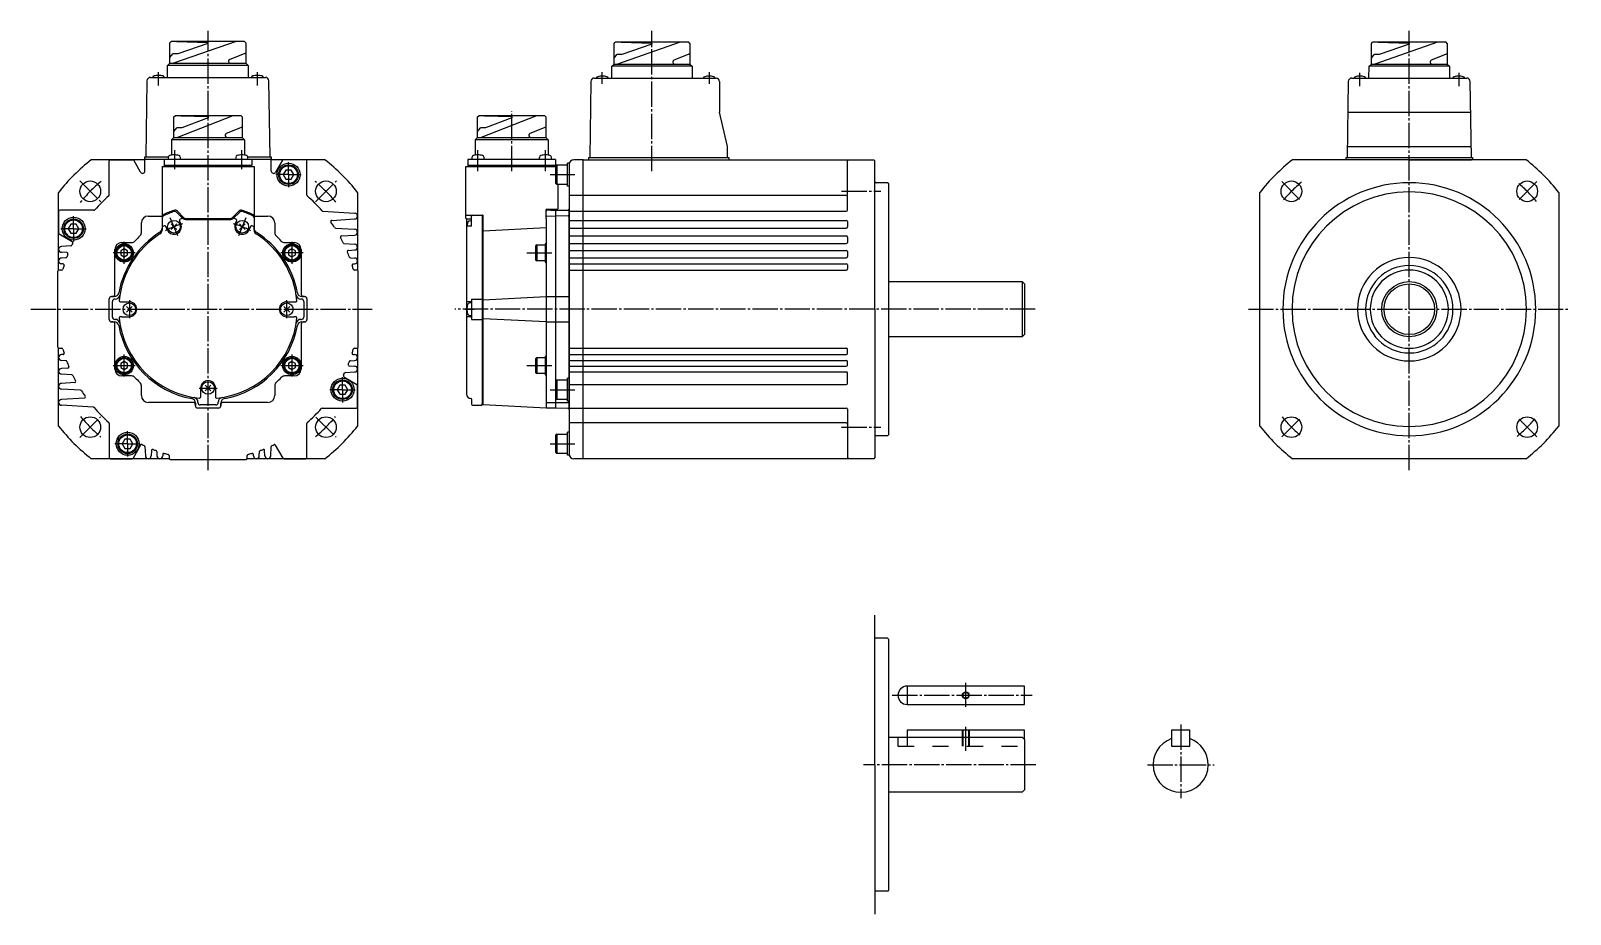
# Model space of a CAD drawing. Extents: x -335 to 335, y -171 to 213.
import ezdxf

# ---------------------------------------------------------------- set-up
doc = ezdxf.new("R2010")
doc.units = 0
doc.linetypes.add('DASH_CENTER', pattern=[14, 11, -1, 1, -1])
doc.linetypes.add('DASHED', pattern=[15, 7, -8])
doc.layers.get('0').update_dxf_attribs({"linetype": 'CONTINUOUS'})

msp = doc.modelspace()

# ---------------------------------------------------------------- linework, layer by layer
at = {"color": 7, "linetype": 'CONTINUOUS'}
for p, q in [((-274.05, 208.25), (-273.55, 208.75)), ((-274.05, 199.31), (-274.05, 208.25)), ((-241.56, 208.75), (-273.55, 208.75)), ((-241.56, 208.75), (-273.54, 208.75)), ((-245.23, 208.75), (-272.53, 199.31)), ((-271.03, 208.75), (-257.61, 208.36)), ((-257.61, 207.89), (-270.62, 203.4)), ((-257.61, 208.36), (-257.61, 207.89)), ((-241.06, 208.25), (-241.56, 208.75)), ((-241.06, 208.25), (-241.06, 199.31)), ((-80.85, 207.95), (-80.35, 208.45)), ((-80.85, 199.01), (-80.85, 207.95)), ((-48.35, 208.45), (-80.35, 208.45)), ((-48.35, 208.45), (-80.34, 208.45)), ((-52.02, 208.45), (-79.33, 199.01)), ((-49.48, 208.45), (-79.23, 208.45)), ((-77.82, 208.45), (-64.41, 208.06)), ((-64.41, 208.06), (-64.41, 207.59)), ((-47.85, 207.95), (-48.35, 208.45)), ((-47.85, 207.95), (-47.85, 199.01)), ((248.58, 207.95), (249.08, 208.45)), ((248.58, 199.01), (248.58, 207.95)), ((281.07, 208.45), (249.08, 208.45)), ((281.07, 208.45), (249.09, 208.45)), ((277.41, 208.45), (250.1, 199.01)), ((251.61, 208.45), (265.02, 208.06)), ((265.02, 208.06), (265.02, 207.59)), ((281.57, 207.95), (281.07, 208.45)), ((281.57, 207.95), (281.57, 199.01)), ((-274.05, 201.9), (-272.8, 203.4)), ((-270.62, 203.4), (-272.8, 203.4)), ((-241.06, 203.72), (-248.02, 200.99)), ((-80.85, 201.6), (-79.59, 203.1)), ((-77.41, 203.1), (-79.59, 203.1)), ((-64.41, 207.59), (-77.41, 203.1)), ((-47.85, 203.42), (-54.81, 200.69)), ((248.58, 201.6), (249.83, 203.1)), ((252.02, 203.1), (249.83, 203.1)), ((265.02, 207.59), (252.02, 203.1)), ((281.57, 203.42), (274.61, 200.69)), ((-275.08, 193.2), (-275.05, 198.31)), ((-275.05, 198.31), (-274.05, 199.31)), ((-240.06, 198.31), (-275.05, 198.31)), ((-274.05, 199.31), (-247.74, 199.31)), ((-248.49, 200.29), (-248.49, 200.06)), ((-247.74, 199.31), (-241.06, 199.31)), ((-241.06, 199.31), (-240.06, 198.31)), ((-241.06, 199.31), (-240.06, 198.31)), ((-240.06, 198.31), (-240.03, 193.2)), ((-81.88, 192.9), (-81.85, 198.01)), ((-81.85, 198.01), (-80.85, 199.01)), ((-46.85, 198.01), (-81.85, 198.01)), ((-80.85, 199.01), (-54.54, 199.01)), ((-55.29, 199.99), (-55.29, 199.76)), ((-54.54, 199.01), (-47.85, 199.01)), ((-47.85, 199.01), (-46.85, 198.01)), ((-47.85, 199.01), (-46.85, 198.01)), ((-46.85, 198.01), (-46.82, 192.9)), ((247.55, 192.9), (247.58, 198.01)), ((247.58, 198.01), (248.58, 199.01)), ((282.57, 198.01), (247.58, 198.01)), ((248.58, 199.01), (274.89, 199.01)), ((274.14, 199.99), (274.14, 199.76)), ((274.89, 199.01), (281.57, 199.01)), ((281.57, 199.01), (282.57, 198.01)), ((281.57, 199.01), (282.57, 198.01)), ((282.57, 198.01), (282.61, 192.9)), ((-284.02, 191.72), (-284.49, 158.7)), ((-282.52, 193.2), (-257.5, 193.2)), ((-257.5, 193.2), (-232.48, 193.2)), ((-230.5, 158.7), (-230.98, 191.72)), ((-90.97, 191.42), (-91.45, 158.4)), ((-89.47, 192.9), (-62.95, 192.9)), ((-62.95, 192.9), (-36.45, 192.9)), ((-34.95, 191.4), (-34.95, 178.1)), ((238.56, 191.42), (238.08, 158.4)), ((240.05, 192.9), (265.08, 192.9)), ((265.08, 192.9), (290.1, 192.9)), ((292.07, 158.4), (291.6, 191.42)), ((-272.31, 176.04), (-271.81, 176.54)), ((-272.31, 167.1), (-272.31, 176.04)), ((-243.06, 176.54), (-271.81, 176.54)), ((-257.44, 176.54), (-271.81, 176.54)), ((-246.73, 176.54), (-270.79, 167.1)), ((-269.29, 176.54), (-257.44, 176.15)), ((-257.44, 175.68), (-268.88, 171.19)), ((-243.06, 176.54), (-257.44, 176.54)), ((-257.44, 175.68), (-257.44, 176.15)), ((-257.44, 176.15), (-257.44, 175.68)), ((-243.06, 176.54), (-242.56, 176.04)), ((-242.56, 176.04), (-242.56, 167.1)), ((-140.23, 176.04), (-139.73, 176.54)), ((-140.23, 167.1), (-140.23, 176.04)), ((-125.35, 176.54), (-139.73, 176.54)), ((-114.64, 176.54), (-138.7, 167.1)), ((-137.2, 176.54), (-125.35, 176.15)), ((-125.35, 175.68), (-136.79, 171.19)), ((-110.98, 176.54), (-125.35, 176.54)), ((-125.35, 176.15), (-125.35, 175.68)), ((-125.35, 175.68), (-125.35, 176.15)), ((-110.98, 176.54), (-110.48, 176.04)), ((-110.48, 176.04), (-110.48, 167.1)), ((-31.45, 163.1), (-34.95, 178.1)), ((238.36, 178.1), (265.08, 178.1)), ((265.08, 178.1), (291.79, 178.1)), ((-272.31, 169.69), (-271.06, 171.19)), ((-268.88, 171.19), (-271.06, 171.19)), ((-250, 168.08), (-250, 167.85)), ((-242.56, 171.51), (-249.53, 168.78)), ((-140.23, 169.69), (-138.97, 171.19)), ((-136.79, 171.19), (-138.97, 171.19)), ((-117.91, 168.08), (-117.91, 167.85)), ((-110.48, 171.51), (-117.44, 168.78)), ((-273.31, 166.1), (-272.31, 167.1)), ((-273.31, 166.1), (-273.31, 159.38)), ((-257.44, 166.1), (-273.31, 166.1)), ((-272.31, 167.1), (-257.44, 167.1)), ((-257.44, 167.1), (-242.56, 167.1)), ((-241.56, 166.1), (-257.44, 166.1)), ((-242.56, 167.1), (-241.56, 166.1)), ((-241.56, 166.1), (-241.56, 159.38)), ((-141.23, 166.1), (-140.23, 167.1)), ((-125.35, 166.1), (-141.23, 166.1)), ((-141.23, 166.1), (-141.23, 159.38)), ((-140.23, 167.1), (-125.35, 167.1)), ((-125.35, 167.1), (-110.48, 167.1)), ((-109.48, 166.1), (-125.35, 166.1)), ((-110.48, 167.1), (-109.48, 166.1)), ((-109.48, 166.1), (-109.48, 159.38)), ((-31.45, 158.4), (-31.45, 163.1)), ((238.15, 163.1), (265.08, 163.1)), ((265.08, 163.1), (292, 163.1)), ((-284.9, 157.4), (-308.25, 157.4)), ((-300.44, 142.03), (-300.44, 156.9)), ((-299.94, 157.4), (-290.23, 157.4)), ((-286.81, 151.97), (-289.79, 157.15)), ((-285, 158.7), (-274.69, 158.7)), ((-285, 157.7), (-285, 158.7)), ((-285, 157.7), (-284.5, 157.7)), ((-284.94, 152.47), (-284.94, 157.2)), ((-284.44, 157.7), (-274.85, 157.7)), ((-284.35, 157.7), (-277.55, 157.7)), ((-277.44, 154.4), (-277.44, 127.58)), ((-277.44, 154.4), (-237.44, 154.4)), ((-277.44, 154.4), (-237.44, 154.4)), ((-277.44, 154.4), (-237.44, 154.4)), ((-276.49, 157.49), (-276.49, 155.1)), ((-238.39, 157.49), (-276.49, 157.49)), ((-276.49, 155.1), (-238.39, 155.1)), ((-276.44, 154.4), (-276.44, 155.1)), ((-274.8, 158.33), (-274.87, 157.49)), ((-269.37, 157.49), (-269.44, 158.33)), ((-245.44, 158.33), (-245.51, 157.49)), ((-240.19, 158.7), (-230, 158.7)), ((-240.01, 157.49), (-240.08, 158.33)), ((-240.03, 157.7), (-230.44, 157.7)), ((-238.44, 154.4), (-238.44, 155.1)), ((-238.39, 157.49), (-238.39, 155.1)), ((-237.55, 157.7), (-230.76, 157.7)), ((-237.44, 154.4), (-237.44, 127.58)), ((-230.5, 157.7), (-230, 157.7)), ((-230, 158.7), (-230, 157.7)), ((-206.63, 157.4), (-229.98, 157.4)), ((-229.94, 152.47), (-229.94, 157.2)), ((-225.08, 157.15), (-228.07, 151.97)), ((-214.44, 142.03), (-214.44, 156.9)), ((-145.35, 133.46), (-145.35, 154.4)), ((-145.35, 154.4), (-106.15, 154.4)), ((-106.3, 157.49), (-144.4, 157.49)), ((-144.4, 157.49), (-144.4, 155.1)), ((-144.4, 155.1), (-106.3, 155.1)), ((-144.35, 154.4), (-144.35, 155.1)), ((-142.71, 158.33), (-142.78, 157.49)), ((-137.28, 157.49), (-137.35, 158.33)), ((-113.35, 158.33), (-113.42, 157.49)), ((-107.92, 157.49), (-107.99, 158.33)), ((-106.35, 154.4), (-106.35, 155.1)), ((-106.3, 157.49), (-106.3, 155.1)), ((-105.75, 155.15), (-106.15, 154.75)), ((-105.75, 155.15), (-106.15, 154.75)), ((-106.15, 150.9), (-106.15, 154.75)), ((-105.75, 155.15), (-105.75, 150.9)), ((-105.75, 155.15), (-101.15, 155.15)), ((-105.75, 155.15), (-101.15, 155.15)), ((-101.15, 145.9), (-101.15, 155.9)), ((-100.35, 155.9), (-101.15, 155.9)), ((-101.15, 150.9), (-101.15, 155.15)), ((-101.15, 150.9), (-101.15, 155.15)), ((-100.35, 155.4), (-100.35, 28.9)), ((-94.35, 157.4), (-98.35, 157.4)), ((-94.35, 27.4), (-94.35, 157.4)), ((-94.35, 157.4), (21.15, 157.4)), ((-94.35, 157.4), (2.54, 157.4)), ((-91.95, 158.4), (-91.95, 157.4)), ((-91.95, 158.4), (-30.95, 158.4)), ((-30.95, 158.4), (-30.95, 157.4)), ((20.65, 156.9), (21.15, 157.4)), ((20.65, 142.3), (20.65, 156.9)), ((21.15, 157.4), (32.15, 157.4)), ((32.65, 156.9), (32.15, 157.4)), ((32.65, 123.74), (32.65, 156.9)), ((288.08, 157.4), (214.27, 157.4)), ((237.58, 158.4), (265.08, 158.4)), ((237.58, 157.4), (237.58, 158.4)), ((315.88, 157.4), (242.08, 157.4)), ((265.08, 158.4), (292.58, 158.4)), ((265.08, 157.4), (292.08, 157.4)), ((265.08, 157.4), (292.08, 157.4)), ((292.58, 158.4), (292.58, 157.4)), ((-223.59, 152.9), (-224.75, 150.9)), ((-224.75, 150.9), (-223.59, 148.9)), ((-221.28, 152.9), (-223.59, 152.9)), ((-223.59, 148.9), (-221.28, 148.9)), ((-220.13, 150.9), (-221.28, 152.9)), ((-221.28, 148.9), (-220.13, 150.9)), ((-106.15, 147.05), (-106.15, 150.9)), ((-105.75, 150.9), (-105.75, 146.65)), ((-101.15, 146.65), (-101.15, 150.9)), ((-101.15, 146.65), (-101.15, 150.9)), ((-100.35, 148.4), (-100.35, 145.95)), ((38.15, 147.4), (33.15, 147.4)), ((38.65, 146.9), (38.15, 147.4)), ((-322.44, 109.35), (-322.44, 143.2)), ((-192.44, 143.2), (-192.44, 109.35)), ((-106.15, 147.05), (-105.75, 146.65)), ((-106.15, 147.05), (-105.75, 146.65)), ((-101.15, 146.65), (-105.75, 146.65)), ((-105.35, 146.65), (-105.35, 136.1)), ((-101.15, 146.65), (-105.35, 146.65)), ((-100.35, 145.9), (-101.15, 145.9)), ((20.15, 141.8), (-100.35, 141.8)), ((20.65, 135.5), (20.65, 141.8)), ((32.65, 92.4), (32.65, 147.2)), ((38.65, 92.4), (38.65, 146.9)), ((200.08, 41.59), (200.08, 143.2)), ((330.08, 143.2), (330.08, 41.59)), ((-322.44, 134.9), (-322.44, 125.48)), ((-307.08, 135.4), (-321.94, 135.4)), ((-271.2, 134.66), (-268.38, 131.84)), ((-270.81, 135.02), (-267.98, 132.19)), ((-246.9, 132.19), (-244.07, 135.02)), ((-246.5, 131.84), (-243.68, 134.66)), ((-207.48, 134.99), (-193.69, 134.15)), ((-110.55, 135.4), (-110.55, 132.1)), ((-110.35, 131.9), (-110.35, 135.1)), ((-110.05, 135.9), (-105.55, 135.9)), ((-108.35, 135.43), (-110.05, 135.4)), ((-108.35, 135.43), (-106.35, 135.4)), ((-106.35, 135.4), (-100.84, 135.5)), ((-106.35, 135.4), (-106.35, 49.39)), ((-100.35, 48.79), (-100.35, 136)), ((-100.35, 135), (20.15, 135)), ((-317.09, 129.4), (-318.25, 127.4)), ((-318.25, 127.4), (-317.09, 125.4)), ((-314.78, 129.4), (-317.09, 129.4)), ((-313.63, 127.4), (-314.78, 129.4)), ((-314.78, 125.4), (-313.63, 127.4)), ((-286.44, 125.7), (-286.44, 129.9)), ((-283.44, 132.9), (-277.44, 132.9)), ((-277.44, 132.08), (-277.44, 126.81)), ((-275.29, 127), (-275.87, 128.41)), ((-272.29, 128.24), (-273.53, 129.48)), ((-272.29, 128.24), (-273.53, 127)), ((-272.29, 128.24), (-271.05, 129.48)), ((-272.29, 128.24), (-271.05, 127)), ((-269.29, 129.49), (-269.87, 130.9)), ((-267.32, 131.4), (-247.56, 131.4)), ((-267.28, 131.9), (-247.6, 131.9)), ((-245.01, 130.9), (-245.59, 129.49)), ((-243.83, 129.48), (-242.59, 128.24)), ((-243.83, 127), (-242.59, 128.24)), ((-241.35, 129.48), (-242.59, 128.24)), ((-241.35, 127), (-242.59, 128.24)), ((-239, 128.41), (-239.59, 127)), ((-237.44, 132.9), (-231.44, 132.9)), ((-237.44, 126.81), (-237.44, 127.89)), ((-228.44, 129.9), (-228.44, 125.7)), ((-203.61, 131.04), (-193.69, 131.65)), ((-202, 127.65), (-193.69, 127.15)), ((-145.35, 131.93), (-145.35, 133.5)), ((-145.15, 133.3), (-138.05, 133.3)), ((-145.15, 133.3), (-138.05, 133.3)), ((-145.15, 131.73), (-142.91, 131.73)), ((-145.05, 131.47), (-145.05, 128.35)), ((-145.05, 128.35), (-145.05, 126.55)), ((-144.85, 131.67), (-143.05, 131.67)), ((-143.05, 128.55), (-144.85, 128.55)), ((-142.85, 130.83), (-143.7, 130.75)), ((-143.05, 131.67), (-143.05, 131.67)), ((-143.05, 128.55), (-143.05, 128.55)), ((-142.85, 131.87), (-142.85, 132.8)), ((-142.85, 128.75), (-142.85, 131.87)), ((-138.25, 133.26), (-138.25, 51.2)), ((-137.85, 50.79), (-137.85, 133.06)), ((-137.85, 126.46), (-110.35, 127.86)), ((-110.35, 131.9), (-110.35, 49.4)), ((-110.06, 132.9), (-108.35, 132.93)), ((-108.35, 132.93), (-106.35, 132.9)), ((-100.84, 133), (-106.35, 132.9)), ((-100.35, 130.98), (20.15, 130.98)), ((-100.35, 129.9), (-100.35, 92.4)), ((-100.35, 127.67), (20.15, 127.67)), ((20.65, 130.48), (20.65, 128.17)), ((-316.51, 121.77), (-322.19, 125.05)), ((-317.09, 125.4), (-314.78, 125.4)), ((-294.94, 121.4), (-290.74, 121.4)), ((-224.13, 121.4), (-219.94, 121.4)), ((-199.42, 124.3), (-193.69, 124.65)), ((-198.19, 120.92), (-193.69, 120.65)), ((-145.05, 126.55), (-145.05, 95.84)), ((-110.85, 120.89), (-110.85, 112.89)), ((-110.35, 120.89), (-110.85, 120.89)), ((-100.35, 124.25), (20.15, 124.25)), ((-100.35, 105.4), (-100.35, 121.4)), ((-100.35, 120.94), (20.15, 120.94)), ((20.65, 123.75), (20.65, 121.44)), ((-317.18, 119.89), (-321.19, 119.65)), ((-318.85, 117), (-321.19, 117.15)), ((-319.32, 114.76), (-321.19, 114.65)), ((-297.94, 98.9), (-297.94, 118.4)), ((-293.94, 118.63), (-295.44, 117.76)), ((-295.44, 117.76), (-295.44, 116.03)), ((-295.44, 116.03), (-293.94, 115.16)), ((-292.44, 117.76), (-293.94, 118.63)), ((-293.94, 115.16), (-292.44, 116.03)), ((-292.44, 116.03), (-292.44, 117.76)), ((-220.94, 118.63), (-222.44, 117.76)), ((-222.44, 117.76), (-222.44, 116.03)), ((-222.44, 116.03), (-220.94, 115.16)), ((-219.44, 117.76), (-220.94, 118.63)), ((-220.94, 115.16), (-219.44, 116.03)), ((-219.44, 116.03), (-219.44, 117.76)), ((-216.94, 118.4), (-216.94, 98.9)), ((-196.43, 117.98), (-193.69, 118.15)), ((-195.56, 114.76), (-193.69, 114.65)), ((-114.5, 120.39), (-114.85, 120.04)), ((-114.85, 113.74), (-114.85, 120.04)), ((-114.5, 120.39), (-114.5, 113.39)), ((-114.5, 120.39), (-110.85, 120.39)), ((-100.35, 117.94), (20.15, 117.94)), ((-100.35, 114.78), (20.15, 114.78)), ((20.65, 117.44), (20.65, 115.28)), ((-322.74, 75.9), (-322.74, 108.9)), ((-321.08, 109.4), (-322.24, 109.4)), ((-320.55, 112.11), (-321.19, 112.15)), ((-194.33, 112.11), (-193.69, 112.15)), ((-192.64, 109.4), (-193.8, 109.4)), ((-192.14, 75.9), (-192.14, 108.9)), ((-114.85, 113.74), (-114.5, 113.39)), ((-110.85, 113.39), (-114.5, 113.39)), ((-110.85, 112.89), (-110.35, 112.89)), ((-100.35, 112.15), (20.15, 112.15)), ((-100.35, 109.4), (20.15, 109.4)), ((20.65, 111.65), (20.65, 109.9)), ((38.65, 104.4), (96.65, 104.4)), ((96.65, 104.4), (96.65, 80.4)), ((97.65, 103.4), (96.65, 104.4)), ((97.65, 103.4), (97.65, 81.4)), ((-300.44, 87.9), (-300.44, 96.9)), ((-300.44, 87.9), (-300.44, 96.9)), ((-300.44, 87.89), (-300.44, 96.89)), ((-300.44, 87.89), (-300.44, 96.89)), ((-299.44, 97.9), (-298.94, 97.9)), ((-298.26, 97.89), (-299.44, 97.89)), ((-299.04, 89), (-299.04, 95.8)), ((-297.79, 96.8), (-298.04, 96.8)), ((-295.61, 95.65), (-294.89, 95.65)), ((-294.89, 95.65), (-291.69, 95.65)), ((-223.19, 95.65), (-219.99, 95.65)), ((-219.99, 95.65), (-219.27, 95.65)), ((-216.84, 96.8), (-217.09, 96.8)), ((-215.44, 97.89), (-216.62, 97.89)), ((-215.94, 97.9), (-215.44, 97.9)), ((-215.84, 95.8), (-215.84, 89)), ((-214.44, 96.9), (-214.44, 87.9)), ((-214.44, 96.9), (-214.44, 87.9)), ((-214.44, 96.89), (-214.44, 87.89)), ((-214.44, 96.89), (-214.44, 87.89)), ((-145.05, 95.64), (-145.05, 89.14)), ((-143.05, 95.64), (-144.85, 95.64)), ((-142.85, 95.15), (-143.7, 95.07)), ((-143.05, 95.64), (-143.09, 95.64)), ((-142.85, 96.79), (-138.25, 96.79)), ((-142.85, 96.79), (-142.85, 87.99)), ((-137.85, 96.5), (-110.35, 97.9)), ((-110.35, 97.89), (-106.35, 97.89)), ((-106.35, 97.9), (-100.35, 97.9)), ((-298.04, 88), (-297.79, 88)), ((-294.89, 89.15), (-295.61, 89.15)), ((-294.89, 89.15), (-291.69, 89.15)), ((-291.69, 92.4), (-292.93, 93.63)), ((-291.69, 92.4), (-292.93, 91.16)), ((-291.69, 92.4), (-290.45, 93.63)), ((-291.69, 92.4), (-290.45, 91.16)), ((-223.19, 92.4), (-224.43, 93.63)), ((-223.19, 92.4), (-224.43, 91.16)), ((-223.19, 92.4), (-221.95, 93.63)), ((-223.19, 92.4), (-221.95, 91.16)), ((-223.19, 89.15), (-219.99, 89.15)), ((-219.27, 89.15), (-219.99, 89.15)), ((-217.09, 88), (-216.84, 88)), ((-145.05, 88.94), (-145.05, 55.56)), ((-143.09, 89.14), (-144.85, 89.14)), ((-143.7, 89.72), (-142.85, 89.65)), ((-143.09, 89.14), (-143.05, 89.14)), ((-142.85, 87.99), (-138.25, 87.99)), ((-110.35, 86.89), (-137.85, 88.29)), ((-100.35, 92.4), (-100.35, 54.9)), ((32.65, 92.4), (32.65, 27.9)), ((38.65, 37.9), (38.65, 92.4)), ((-298.94, 86.9), (-299.44, 86.9)), ((-299.44, 86.89), (-298.26, 86.89)), ((-297.94, 66.4), (-297.94, 85.9)), ((-216.94, 85.9), (-216.94, 66.4)), ((-216.62, 86.89), (-215.44, 86.89)), ((-215.44, 86.9), (-215.94, 86.9)), ((-110.35, 86.89), (-106.35, 86.89)), ((-106.35, 86.89), (-100.35, 86.89)), ((96.65, 80.4), (38.65, 80.4)), ((97.65, 81.4), (96.65, 80.4)), ((-322.44, 41.59), (-322.44, 75.44)), ((-322.24, 75.4), (-321.08, 75.4)), ((-193.8, 75.4), (-192.64, 75.4)), ((-192.44, 75.44), (-192.44, 41.59)), ((-100.35, 63.4), (-100.35, 79.4)), ((-100.35, 72.65), (-100.35, 75.4)), ((-100.35, 75.4), (15.65, 75.4)), ((15.65, 75.4), (20.15, 75.4)), ((20.65, 73.15), (20.65, 74.9)), ((-320.55, 72.68), (-321.19, 72.65)), ((-319.32, 70.03), (-321.19, 70.15)), ((-293.94, 69.63), (-295.44, 68.76)), ((-295.44, 68.76), (-295.44, 67.03)), ((-295.44, 67.03), (-293.94, 66.16)), ((-292.44, 68.76), (-293.94, 69.63)), ((-293.94, 66.16), (-292.44, 67.03)), ((-292.44, 67.03), (-292.44, 68.76)), ((-220.94, 69.63), (-222.44, 68.76)), ((-222.44, 68.76), (-222.44, 67.03)), ((-222.44, 67.03), (-220.94, 66.16)), ((-219.44, 68.76), (-220.94, 69.63)), ((-220.94, 66.16), (-219.44, 67.03)), ((-219.44, 67.03), (-219.44, 68.76)), ((-196.03, 67.79), (-193.69, 67.65)), ((-195.56, 70.03), (-193.69, 70.15)), ((-194.33, 72.68), (-193.69, 72.65)), ((-114.5, 71.39), (-114.85, 71.04)), ((-114.85, 64.74), (-114.85, 71.04)), ((-114.5, 71.39), (-110.85, 71.39)), ((-114.5, 71.39), (-114.5, 64.39)), ((-110.35, 71.89), (-110.85, 71.89)), ((-110.85, 71.89), (-110.85, 63.89)), ((-100.35, 70.15), (-100.35, 72.65)), ((-100.35, 72.65), (15.65, 72.65)), ((-100.35, 67.65), (-100.35, 70.15)), ((-100.35, 70.15), (15.65, 70.15)), ((-100.35, 65.15), (-100.35, 67.65)), ((-100.35, 67.65), (15.65, 67.65)), ((15.65, 72.65), (20.15, 72.65)), ((15.65, 70.15), (20.15, 70.15)), ((15.65, 67.65), (20.15, 67.65)), ((20.65, 68.15), (20.65, 69.65)), ((-318.45, 66.81), (-321.19, 66.65)), ((-316.68, 63.87), (-321.19, 64.15)), ((-315.46, 60.5), (-321.19, 60.15)), ((-290.74, 63.4), (-294.94, 63.4)), ((-219.94, 63.4), (-224.13, 63.4)), ((-198.37, 63.02), (-192.69, 59.74)), ((-197.7, 64.9), (-193.69, 65.15)), ((-114.85, 64.74), (-114.5, 64.39)), ((-110.85, 64.39), (-114.5, 64.39)), ((-110.85, 63.89), (-110.35, 63.89)), ((-105.75, 61.65), (-106.15, 61.25)), ((-105.75, 61.65), (-106.15, 61.25)), ((-106.15, 53.55), (-106.15, 61.25)), ((-106.15, 53.55), (-106.15, 61.25)), ((-105.75, 61.65), (-105.75, 53.15)), ((-105.75, 61.65), (-101.15, 61.65)), ((-105.75, 61.65), (-105.75, 53.15)), ((-105.75, 61.65), (-101.15, 61.65)), ((-100.35, 62.4), (-101.15, 62.4)), ((-101.15, 52.4), (-101.15, 62.4)), ((-101.15, 57.4), (-101.15, 61.65)), ((-101.15, 57.4), (-101.15, 61.65)), ((-100.35, 59.6), (-100.35, 65.15)), ((-100.35, 65.15), (15.65, 65.15)), ((15.65, 65.15), (20.15, 65.15)), ((20.65, 60.1), (20.65, 64.65)), ((-312.88, 57.14), (-321.19, 57.65)), ((-311.27, 53.75), (-321.19, 53.15)), ((-286.44, 54.9), (-286.44, 59.09)), ((-260.69, 58.15), (-260.69, 54.23)), ((-257.44, 58.15), (-258.68, 59.38)), ((-257.44, 58.15), (-258.68, 56.91)), ((-257.44, 58.15), (-256.2, 59.38)), ((-257.44, 58.15), (-256.2, 56.91)), ((-254.19, 58.15), (-254.19, 54.23)), ((-228.44, 59.09), (-228.44, 54.9)), ((-200.09, 59.4), (-201.25, 57.4)), ((-201.25, 57.4), (-200.09, 55.4)), ((-197.78, 59.4), (-200.09, 59.4)), ((-200.09, 55.4), (-197.78, 55.4)), ((-196.63, 57.4), (-197.78, 59.4)), ((-197.78, 55.4), (-196.63, 57.4)), ((-192.44, 49.9), (-192.44, 59.31)), ((-101.15, 53.15), (-101.15, 57.4)), ((-101.15, 53.15), (-101.15, 57.4)), ((-100.35, 59.6), (15.65, 59.6)), ((-100.35, 54.9), (-100.35, 52.45)), ((15.65, 59.6), (20.15, 59.6)), ((-307.4, 49.8), (-321.19, 50.65)), ((-263.94, 51.9), (-283.44, 51.9)), ((-262.94, 51.58), (-262.94, 50.39)), ((-262.94, 50.4), (-262.94, 50.9)), ((-257.44, 49.4), (-261.94, 49.4)), ((-252.94, 49.39), (-261.94, 49.39)), ((-261.84, 52.05), (-261.84, 51.8)), ((-254.04, 50.8), (-260.84, 50.8)), ((-252.94, 49.4), (-257.44, 49.4)), ((-253.04, 51.8), (-253.04, 52.05)), ((-251.94, 50.39), (-251.94, 51.58)), ((-251.94, 50.9), (-251.94, 50.4)), ((-231.44, 51.9), (-250.94, 51.9)), ((-207.8, 49.4), (-192.94, 49.4)), ((-143.05, 53.56), (-143.09, 53.56)), ((-142.85, 53.36), (-142.85, 51.13)), ((-142.35, 50.63), (-138.25, 50.63)), ((-138.25, 51.2), (-137.85, 51.2)), ((-138.25, 50.79), (-138.25, 51.2)), ((-110.35, 49.4), (-137.85, 50.79)), ((-110.06, 51.89), (-108.35, 51.86)), ((-108.35, 49.36), (-110.06, 49.39)), ((-108.35, 51.86), (-106.35, 51.9)), ((-106.35, 49.4), (-108.35, 49.36)), ((-106.35, 51.89), (-100.84, 51.79)), ((-100.84, 49.29), (-106.35, 49.39)), ((-106.15, 53.55), (-105.75, 53.15)), ((-106.15, 53.55), (-105.75, 53.15)), ((-101.15, 53.15), (-105.75, 53.15)), ((-101.15, 53.15), (-105.75, 53.15)), ((-100.35, 52.4), (-101.15, 52.4)), ((-100.35, 52.45), (-100.35, 52.1)), ((-100.35, 49.4), (20.15, 49.4)), ((20.65, 48.9), (20.65, 27.9)), ((-300.44, 42.76), (-300.44, 27.9)), ((-214.44, 27.9), (-214.44, 42.76)), ((20.15, 42.99), (-100.35, 42.99)), ((-293.59, 35.9), (-294.75, 33.9)), ((-294.75, 33.9), (-293.59, 31.9)), ((-291.28, 35.9), (-293.59, 35.9)), ((-290.13, 33.9), (-291.28, 35.9)), ((-291.28, 31.9), (-290.13, 33.9)), ((-105.75, 38.15), (-106.15, 37.75)), ((-105.75, 38.15), (-106.15, 37.75)), ((-106.15, 30.05), (-106.15, 37.75)), ((-106.15, 30.05), (-106.15, 37.75)), ((-105.75, 38.15), (-101.15, 38.15)), ((-105.75, 38.15), (-105.75, 29.65)), ((-105.75, 38.15), (-101.15, 38.15)), ((-105.75, 38.15), (-105.75, 29.65)), ((-101.15, 28.9), (-101.15, 38.9)), ((-100.35, 38.9), (-101.15, 38.9)), ((-101.15, 33.9), (-101.15, 38.15)), ((-101.15, 33.9), (-101.15, 38.15)), ((-101.15, 29.65), (-101.15, 33.9)), ((-101.15, 29.65), (-101.15, 33.9)), ((38.15, 37.4), (32.65, 37.4)), ((38.15, 37.4), (38.65, 37.9)), ((-274.4, 27.4), (-308.25, 27.4)), ((-299.94, 27.4), (-290.53, 27.4)), ((-293.59, 31.9), (-291.28, 31.9)), ((-286.81, 33.33), (-290.09, 27.65)), ((-284.93, 32.66), (-284.69, 28.65)), ((-282.05, 30.99), (-282.19, 28.65)), ((-279.8, 30.51), (-279.69, 28.65)), ((-277.15, 29.28), (-277.19, 28.65)), ((-274.44, 28.76), (-274.44, 27.6)), ((-273.94, 27.1), (-240.94, 27.1)), ((-206.63, 27.4), (-240.48, 27.4)), ((-240.44, 27.6), (-240.44, 28.76)), ((-237.69, 28.65), (-237.73, 29.28)), ((-235.19, 28.65), (-235.08, 30.51)), ((-232.69, 28.65), (-232.83, 30.99)), ((-230.19, 28.65), (-229.94, 32.66)), ((-224.78, 27.65), (-228.07, 33.33)), ((-224.35, 27.4), (-214.94, 27.4)), ((-106.15, 30.05), (-105.75, 29.65)), ((-106.15, 30.05), (-105.75, 29.65)), ((-101.15, 29.65), (-105.75, 29.65)), ((-101.15, 29.65), (-105.75, 29.65)), ((-100.35, 28.9), (-101.15, 28.9)), ((21.15, 27.4), (-98.35, 27.4)), ((20.65, 27.9), (21.15, 27.4)), ((32.15, 27.4), (21.15, 27.4)), ((32.65, 27.9), (32.15, 27.4)), ((265.08, 27.4), (214.27, 27.4)), ((315.88, 27.4), (265.08, 27.4)), ((32.65, -74.28), (32.65, -40.62)), ((32.65, -105.62), (32.65, -50.82)), ((38.15, -50.62), (33.15, -50.62)), ((38.15, -50.62), (38.65, -51.12)), ((38.65, -105.62), (38.65, -51.12)), ((46.65, -71.46), (46.65, -79.46)), ((97.65, -71.46), (46.65, -71.46)), ((97.65, -79.46), (97.65, -71.46)), ((46.65, -79.46), (97.65, -79.46)), ((38.65, -93.62), (42.65, -93.62)), ((42.65, -93.62), (46.65, -93.62)), ((46.65, -90.62), (46.65, -93.62)), ((97.65, -90.62), (46.65, -90.62)), ((46.65, -93.62), (96.65, -93.62)), ((96.65, -93.62), (97.65, -94.62)), ((97.65, -94.62), (97.65, -90.62)), ((161.65, -90.62), (161.65, -97.62)), ((169.65, -90.62), (161.65, -90.62)), ((169.65, -94.31), (169.65, -90.62)), ((97.65, -94.62), (97.65, -97.62)), ((97.65, -97.62), (97.65, -116.62)), ((161.65, -97.62), (169.65, -97.62)), ((169.65, -97.62), (169.65, -94.31)), ((32.65, -105.62), (32.65, -170.62)), ((38.65, -160.12), (38.65, -105.62)), ((96.65, -117.62), (38.65, -117.62)), ((97.65, -116.62), (96.65, -117.62)), ((38.15, -160.62), (32.65, -160.62)), ((38.15, -160.62), (38.65, -160.12))]:
    msp.add_line(p, q, dxfattribs=at)
at = {"color": 1, "linetype": 'DASH_CENTER'}
for p, q in [((-257.44, 22.4), (-257.44, 213.45)), ((-64.35, 152.4), (-64.35, 213.45)), ((265.08, 22.4), (265.08, 213.45)), ((-279, 189.7), (-279, 195.44)), ((-236, 189.7), (-236, 195.44)), ((-85.95, 190.4), (-85.95, 195.4)), ((-39.45, 195.4), (-39.45, 190.4)), ((243.58, 189.4), (243.58, 195.14)), ((286.58, 195.14), (286.58, 189.4)), ((-125.35, 152.4), (-125.35, 178.54)), ((-272.12, 161.58), (-272.12, 153.32)), ((-242.76, 153.32), (-242.76, 161.58)), ((-140.03, 152.4), (-140.03, 161.49)), ((-110.67, 152.4), (-110.67, 161.49)), ((-222.44, 150.9), (-222.44, 156.4)), ((-313.3, 148.26), (-304.11, 139.06)), ((-222.44, 150.9), (-227.94, 150.9)), ((-222.44, 150.9), (-216.94, 150.9)), ((-222.44, 150.9), (-222.44, 145.4)), ((-210.7, 139.14), (-201.65, 148.19)), ((-108.65, 150.9), (-106.15, 150.9)), ((-106.15, 150.9), (-105.75, 150.9)), ((-105.75, 150.9), (-97.85, 150.9)), ((209.57, 147.9), (218.05, 139.42)), ((320.58, 147.9), (312.1, 139.42)), ((18.15, 143.66), (35.15, 143.66)), ((-315.94, 127.4), (-321.44, 127.4)), ((-315.94, 127.4), (-315.94, 132.9)), ((-315.94, 127.4), (-315.94, 121.9)), ((-315.94, 127.4), (-310.44, 127.4)), ((-270.66, 124.32), (-273.91, 132.17)), ((-240.96, 132.17), (-244.21, 124.32)), ((-293.94, 112.1), (-293.94, 121.7)), ((-220.94, 121.7), (-220.94, 112.1)), ((-289.14, 116.9), (-298.74, 116.9)), ((-216.14, 116.9), (-225.74, 116.9)), ((-118.85, 116.89), (-107.35, 116.89)), ((-291.69, 96.29), (-291.69, 88.51)), ((-223.19, 88.51), (-223.19, 96.29)), ((-334.56, 92.4), (-186.07, 92.4)), ((102.38, 92.4), (-150.05, 92.4)), ((-145.6, 92.4), (-141.74, 92.4)), ((195.08, 92.4), (335.08, 92.4)), ((-298.74, 67.9), (-289.14, 67.9)), ((-293.94, 63.1), (-293.94, 72.7)), ((-225.74, 67.9), (-216.14, 67.9)), ((-220.94, 72.7), (-220.94, 63.1)), ((-118.85, 67.89), (-107.35, 67.89)), ((-198.94, 57.4), (-198.94, 62.9)), ((-261.33, 58.15), (-253.55, 58.15)), ((-198.94, 57.4), (-204.44, 57.4)), ((-198.94, 57.4), (-198.94, 51.9)), ((-198.94, 57.4), (-193.44, 57.4)), ((-108.65, 57.4), (-97.85, 57.4)), ((-313.16, 36.68), (-304.25, 45.59)), ((-210.56, 45.51), (-201.79, 36.75)), ((18.15, 41.13), (35.15, 41.13)), ((209.57, 36.89), (218.05, 45.37)), ((320.58, 36.89), (312.1, 45.37)), ((-292.44, 33.9), (-297.94, 33.9)), ((-292.44, 33.9), (-292.44, 39.4)), ((-292.44, 33.9), (-286.94, 33.9)), ((-292.44, 33.9), (-292.44, 28.4)), ((-108.65, 33.9), (-97.85, 33.9)), ((72.15, -80.5), (72.15, -70)), ((40.1, -75.46), (101.09, -75.46)), ((72.15, -99.62), (72.15, -89.12)), ((165.65, -88.12), (165.65, -120.12)), ((102.65, -105.62), (27.65, -105.62)), ((151.15, -105.62), (165.65, -105.62)), ((165.65, -105.62), (180.15, -105.62))]:
    msp.add_line(p, q, dxfattribs=at)
at = {"color": 2, "linetype": 'DASHED'}
for p, q in [((42.65, -93.62), (42.65, -97.62)), ((70.65, -90.62), (70.65, -97.62)), ((73.65, -90.62), (73.65, -97.62)), ((42.65, -97.62), (97.65, -97.62))]:
    msp.add_line(p, q, dxfattribs=at)
at = {"color": 7, "linetype": 'DASHED'}
for p, q in [((46.65, -93.62), (46.65, -97.62)), ((70.9, -90.62), (70.9, -97.62)), ((73.4, -90.62), (73.4, -97.62))]:
    msp.add_line(p, q, dxfattribs=at)
at = {"color": 7, "linetype": 'CONTINUOUS'}
for centre, radius in [((-222.44, 150.9), 5), ((-222.44, 150.9), 4.25), ((-222.44, 150.9), 3.85), ((-308.7, 143.66), 4.5), ((-206.17, 143.66), 4.5), ((-206.17, 143.66), 4.5), ((213.81, 143.66), 4.5), ((316.34, 143.66), 4.5), ((-315.94, 127.4), 5), ((-315.94, 127.4), 4.25), ((-315.94, 127.4), 3.85), ((-272.29, 128.24), 2.75), ((-242.59, 128.24), 2.75), ((-293.94, 116.9), 4), ((-220.94, 116.9), 4), ((-293.94, 116.9), 3.5), ((-293.94, 116.9), 3.15), ((-220.94, 116.9), 3.5), ((-220.94, 116.9), 3.15), ((265.08, 92.4), 12), ((265.08, 92.4), 11), ((-291.69, 92.4), 2.75), ((-223.19, 92.4), 2.75), ((-293.94, 67.9), 4), ((-293.94, 67.9), 3.5), ((-293.94, 67.9), 3.15), ((-220.94, 67.9), 4), ((-220.94, 67.9), 3.5), ((-220.94, 67.9), 3.15), ((-257.44, 58.15), 2.75), ((-198.94, 57.4), 5), ((-198.94, 57.4), 4.25), ((-198.94, 57.4), 3.85), ((-308.7, 41.13), 4.5), ((-206.17, 41.13), 4.5), ((213.81, 41.13), 4.5), ((316.34, 41.13), 4.5), ((-292.44, 33.9), 5), ((-292.44, 33.9), 4.25), ((-292.44, 33.9), 3.85), ((72.15, -75.46), 1.25)]:
    msp.add_circle(centre, radius, dxfattribs=at)
at = {"color": 2, "linetype": 'CONTINUOUS'}
msp.add_circle((72.15, -75.46), 1.5, dxfattribs=at)
at = {"color": 7, "linetype": 'CONTINUOUS'}
for centre, radius, start, end in [((-247.74, 200.29), 0.75, 111.422, 180), ((-247.74, 200.06), 0.75, 180, 270), ((-54.54, 199.99), 0.75, 111.422, 180), ((-54.54, 199.76), 0.75, 180, 270), ((274.89, 199.99), 0.75, 111.422, 180), ((274.89, 199.76), 0.75, 180, 270), ((-282.52, 191.7), 1.5, 90, 179.17684), ((-280.68, 192.84), 1, 106.25703, 158.90376), ((-279, 187.08), 7, 90, 106.25703), ((-279, 187.08), 7, 73.74297, 90), ((-277.32, 192.84), 1, 21.09624, 73.74297), ((-237.68, 192.84), 1, 106.25703, 158.90376), ((-236, 187.08), 7, 90, 106.25703), ((-236, 187.08), 7, 73.74297, 90), ((-234.32, 192.84), 1, 21.09624, 73.74297), ((-232.48, 191.7), 1.5, 0.82316, 90), ((-89.47, 191.4), 1.5, 90, 179.17684), ((-87.63, 192.54), 1, 106.25703, 158.90376), ((-85.95, 186.78), 7, 90, 106.25703), ((-85.95, 186.78), 7, 73.74297, 90), ((-84.27, 192.54), 1, 21.09624, 73.74297), ((-41.13, 192.54), 1, 106.25703, 158.90376), ((-39.45, 186.78), 7, 90, 106.25703), ((-39.45, 186.78), 7, 73.74297, 90), ((-37.77, 192.54), 1, 21.09624, 73.74297), ((-36.45, 191.4), 1.5, 0, 90), ((240.05, 191.4), 1.5, 90, 179.17684), ((241.9, 192.54), 1, 106.25703, 158.90376), ((243.58, 186.78), 7, 90, 106.25703), ((243.58, 186.78), 7, 73.74297, 90), ((245.26, 192.54), 1, 21.09624, 73.74297), ((284.9, 192.54), 1, 106.25703, 158.90376), ((286.58, 186.78), 7, 90, 106.25703), ((286.58, 186.78), 7, 73.74297, 90), ((288.26, 192.54), 1, 21.09624, 73.74297), ((290.1, 191.4), 1.5, 0.82316, 90), ((-249.25, 168.08), 0.75, 111.422, 180), ((-249.25, 167.85), 0.75, 180, 270), ((-117.16, 168.08), 0.75, 111.422, 180), ((-117.16, 167.85), 0.75, 180, 270), ((-257.44, 92.4), 82.5, 128.01228, 141.98772), ((-299.94, 156.9), 0.5, 90, 180), ((-290.23, 156.9), 0.5, 30, 90), ((-284.44, 157.2), 0.5, 90, 180), ((-273.8, 158.25), 1, 106.25703, 175), ((-272.12, 152.49), 7, 99.83018, 106.25703), ((-272.12, 152.49), 7, 90, 99.83018), ((-272.12, 152.49), 7, 73.74297, 90), ((-270.44, 158.25), 1, 5, 73.74297), ((-244.44, 158.25), 1, 106.25703, 175), ((-242.76, 152.49), 7, 90, 106.25703), ((-242.76, 152.49), 7, 80.16982, 90), ((-242.76, 152.49), 7, 73.74297, 80.16982), ((-241.08, 158.25), 1, 5, 73.74297), ((-230.44, 157.2), 0.5, 0, 90), ((-224.65, 156.9), 0.5, 90, 150), ((-214.94, 156.9), 0.5, 0, 90), ((-257.44, 92.4), 82.5, 38.01228, 51.98772), ((-141.71, 158.25), 1, 106.25703, 175), ((-140.03, 152.49), 7, 99.82935, 106.25703), ((-140.03, 152.49), 7, 90, 99.82935), ((-140.03, 152.49), 7, 73.74297, 90), ((-138.35, 158.25), 1, 5, 73.74297), ((-112.35, 158.25), 1, 106.25703, 175), ((-110.67, 152.49), 7, 90, 106.25703), ((-110.67, 152.49), 7, 80.16982, 90), ((-110.67, 152.49), 7, 73.74297, 80.16982), ((-108.99, 158.25), 1, 5, 73.74297), ((-98.35, 155.4), 2, 90, 180), ((265.08, 92.4), 82.5, 128.01228, 141.98772), ((265.08, 92.4), 82.5, 38.01228, 51.98772), ((-285.94, 152.47), 1, 210, 0), ((-228.94, 152.47), 1, 180, 330), ((33.15, 147.9), 0.5, 180, 270), ((265.08, 92.4), 55, 90, 270), ((265.08, 92.4), 55, 270, 90), ((-257.44, 92.4), 65.5, 131.23058, 138.76942), ((-300.94, 142.03), 0.5, 311.23058, 0), ((-213.94, 142.03), 0.5, 180, 228.76942), ((-257.44, 92.4), 65.5, 40.76188, 48.76942), ((20.15, 142.3), 0.5, 270, 0), ((265.08, 92.4), 51, 90, 270), ((265.08, 92.4), 51, 270, 90), ((-321.94, 134.9), 0.5, 90, 180), ((-307.08, 135.9), 0.5, 270, 318.76942), ((-257.44, 92.39), 45.5, 109.15139, 115.47587), ((-257.44, 92.4), 45, 109.19526, 115.583), ((-271.87, 133.96), 1.5, 45, 109.15139), ((-271.91, 133.95), 1, 45, 109.19526), ((-243, 133.96), 1.5, 70.84861, 135), ((-242.97, 133.95), 1, 70.80474, 135), ((-257.44, 92.4), 45, 64.417, 70.80474), ((-257.44, 92.39), 45.5, 64.52413, 70.84861), ((-207.45, 135.49), 0.5, 220.76188, 266.5), ((-193.69, 132.9), 1.25, 270, 90), ((-110.05, 135.4), 0.5, 90, 180), ((-110.05, 135.1), 0.3, 91, 180), ((-105.55, 136.1), 0.2, 270, 360), ((-100.85, 136), 0.5, 271, 0), ((20.15, 135.5), 0.5, 270, 0), ((-283.44, 129.9), 3, 90, 180), ((-279.44, 127.58), 2, 302.0136, 0), ((-277.14, 133.74), 0.3, 180, 295.47587), ((-276.44, 132.08), 1, 115.583, 180), ((-276.94, 127.89), 0.5, 118.78313, 180), ((-257.44, 92.4), 41, 117.81539, 118.78313), ((-276.34, 128.22), 0.5, 22.5, 117.81539), ((-272.29, 128.24), 3.25, 202.5, 0), ((-269.41, 131.09), 0.5, 107.18984, 202.5), ((-257.44, 92.4), 41, 105.95178, 107.18984), ((-272.29, 128.24), 3.25, 0, 22.5), ((-268.57, 131.34), 0.5, 51.27043, 105.95178), ((-267.32, 132.9), 1.5, 225, 270), ((-267.28, 132.9), 1, 225, 270), ((-247.6, 132.9), 1, 270, 315), ((-247.56, 132.9), 1.5, 270, 308.72957), ((-246.31, 131.34), 0.5, 74.04822, 128.72957), ((-257.44, 92.4), 41, 72.72643, 74.04822), ((-242.59, 128.24), 3.25, 157.5, 180), ((-242.59, 128.24), 3.25, 180, 337.5), ((-245.47, 131.09), 0.5, 337.5, 72.81016), ((-238.54, 128.22), 0.5, 62.18461, 157.5), ((-257.44, 92.4), 41, 61.21687, 62.27153), ((-238.44, 132.08), 1, 0, 64.417), ((-237.74, 133.74), 0.3, 244.52413, 0), ((-237.94, 127.89), 0.5, 0, 61.21687), ((-235.44, 127.58), 2, 180, 237.9864), ((-231.44, 129.9), 3, 0, 90), ((-203.58, 130.54), 0.5, 93.5, 215.30599), ((-257.44, 92.4), 65.5, 32.80448, 35.30599), ((-201.96, 128.15), 0.5, 212.80448, 266.5), ((-145.15, 133.5), 0.2, 179.99994, 270), ((-145.15, 131.93), 0.2, 179.99994, 270), ((-145.15, 131.93), 0.2, 179.99994, 270), ((-144.85, 131.47), 0.2, 90.01275, 180), ((-144.85, 128.35), 0.2, 90, 180), ((-137.85, 128.08), 7, 163.74297, 176.11615), ((-143.61, 129.76), 1, 95, 163.74297), ((-143.05, 131.87), 0.2, 270, 0), ((-143.05, 128.75), 0.2, 270, 0), ((-142.35, 132.8), 0.5, 90, 180), ((-138.05, 133.1), 0.2, 360, 90), ((-138.05, 133.06), 0.2, 360, 90), ((-110.35, 132.1), 0.2, 180, 270), ((-110.05, 132.6), 0.3, 91, 180), ((-100.85, 133.5), 0.5, 271, 0), ((20.15, 130.48), 0.5, 0, 90), ((20.15, 128.17), 0.5, 270, 0), ((-321.94, 125.48), 0.5, 180, 240), ((-257.44, 92.4), 65.5, 153.99168, 154.90262), ((-316.76, 121.34), 0.5, 0, 60), ((-316.76, 121.34), 0.5, 333.99168, 0), ((-294.94, 118.4), 3, 90, 180), ((-257.44, 92.39), 39.5, 122.0136, 169.58813), ((-257.44, 92.4), 38.85, 122.58537, 174.38845), ((-290.74, 123.4), 2, 270, 317.05322), ((-257.44, 92.4), 43.5, 132.94678, 137.05322), ((-288.44, 125.7), 2, 312.94678, 0), ((-279.44, 126.81), 2, 302.58537, 0), ((-235.44, 126.81), 2, 180, 237.41463), ((-257.44, 92.4), 38.85, 5.61155, 57.41463), ((-257.44, 92.39), 39.5, 10.41187, 57.9864), ((-226.44, 125.7), 2, 180, 227.05322), ((-257.44, 92.4), 43.5, 42.94678, 47.05322), ((-224.13, 123.4), 2, 222.94678, 270), ((-219.94, 118.4), 3, 0, 90), ((-199.39, 123.8), 0.5, 93.5, 208.40923), ((-257.44, 92.4), 65.5, 26.08901, 28.40923), ((-198.16, 121.42), 0.5, 206.08901, 266.5), ((-193.69, 125.9), 1.25, 270, 90), ((-193.69, 119.4), 1.25, 270, 90), ((20.15, 123.75), 0.5, 0, 90), ((20.15, 121.44), 0.5, 270, 0), ((-321.19, 118.4), 1.25, 90, 270), ((-321.19, 113.4), 1.25, 90, 270), ((-319.35, 115.26), 0.5, 273.5, 339.73192), ((-257.44, 92.4), 65.5, 158.57586, 159.73192), ((-318.88, 116.5), 0.5, 338.57586, 86.5), ((-317.21, 120.39), 0.5, 273.5, 334.90262), ((-196.4, 117.48), 0.5, 93.5, 202.3386), ((-257.44, 92.4), 65.5, 20.26985, 22.3386), ((-195.53, 115.26), 0.5, 200.26985, 266.5), ((-193.69, 113.4), 1.25, 270, 90), ((20.15, 117.44), 0.5, 0, 90), ((20.15, 115.28), 0.5, 270, 0), ((265.08, 92.4), 22.5, 90, 270), ((265.08, 92.4), 22.5, 270, 90), ((-322.24, 108.9), 0.5, 90, 180), ((-321.08, 109.9), 0.5, 270, 344.62404), ((-257.44, 92.4), 65.5, 163.07684, 164.62404), ((-320.58, 111.61), 0.5, 343.07684, 86.5), ((-194.3, 111.61), 0.5, 93.5, 196.92316), ((-257.44, 92.4), 65.5, 15.37596, 16.92316), ((-193.8, 109.9), 0.5, 195.37596, 270), ((-192.64, 108.9), 0.5, 0, 90), ((20.15, 111.65), 0.5, 0, 90), ((20.15, 109.9), 0.5, 270, 0), ((265.08, 92.4), 19, 90, 270), ((265.08, 92.4), 17, 90, 270), ((265.08, 92.4), 19, 270, 90), ((265.08, 92.4), 17, 270, 90), ((-299.44, 96.9), 1, 89.99904, 180), ((-299.44, 96.89), 1, 90, 180), ((-299.44, 96.89), 1, 90, 180), ((-298.04, 95.8), 1, 90, 180), ((-298.94, 98.9), 1, 269.99904, 0), ((-298.26, 99.89), 2, 270, 349.58813), ((-297.79, 98.8), 2, 270, 350.98629), ((-295.61, 96.15), 0.5, 174.38845, 270), ((-291.69, 92.4), 3.25, 270, 90), ((-223.19, 92.4), 3.25, 90, 270), ((-219.27, 96.15), 0.5, 270, 5.61155), ((-217.09, 98.8), 2, 189.01371, 270), ((-216.62, 99.89), 2, 190.41187, 270), ((-215.94, 98.9), 1, 180, 270.00096), ((-216.84, 95.8), 1, 0, 90), ((-215.44, 96.9), 1, 0, 90.00096), ((-215.44, 96.89), 1, 0, 90), ((-215.44, 96.89), 1, 0, 90), ((-144.85, 95.84), 0.2, 180, 269.98061), ((-137.85, 92.4), 7, 163.74297, 180), ((-143.61, 94.08), 1, 95, 163.74297), ((-143.05, 95.44), 0.2, 0, 90), ((-299.44, 87.9), 1, 180, 269.99904), ((-299.44, 87.89), 1, 180, 270), ((-299.44, 87.89), 1, 180, 270), ((-298.04, 89), 1, 180, 270), ((-297.79, 86), 2, 9.01371, 90), ((-295.61, 88.65), 0.5, 90, 185.61155), ((-257.44, 92.4), 38.85, 185.61155, 264.38674), ((-257.44, 92.4), 38.85, 275.60985, 354.38845), ((-219.27, 88.65), 0.5, 354.38845, 90), ((-217.09, 86), 2, 90, 170.98629), ((-216.84, 89), 1, 270, 0), ((-215.44, 87.9), 1, 270.00096, 0), ((-215.44, 87.89), 1, 270, 0), ((-215.44, 87.89), 1, 270, 0), ((-144.85, 88.94), 0.2, 89.87691, 180), ((-137.85, 92.4), 7, 180, 196.25703), ((-143.61, 90.72), 1, 196.25703, 265), ((-143.05, 89.34), 0.2, 270, 0), ((-298.94, 85.9), 1, 0, 89.99904), ((-298.26, 84.89), 2, 10.41187, 90), ((-257.44, 92.39), 39.5, 190.41187, 259.58654), ((-257.44, 92.39), 39.5, 280.37006, 349.58813), ((-216.62, 84.89), 2, 90, 169.58813), ((-215.94, 85.9), 1, 90.00096, 180), ((-322.24, 75.9), 0.5, 180, 270), ((-321.08, 74.9), 0.5, 15.37596, 90), ((-257.44, 92.4), 65.5, 195.37596, 196.92316), ((-257.44, 92.4), 65.5, 343.07684, 344.62404), ((-193.8, 74.9), 0.5, 90, 164.62404), ((-192.64, 75.9), 0.5, 270, 0), ((20.15, 74.9), 0.5, 0, 90), ((-321.19, 71.4), 1.25, 90, 270), ((-320.58, 73.18), 0.5, 273.5, 16.92316), ((-319.35, 69.53), 0.5, 20.26985, 86.5), ((-257.44, 92.4), 65.5, 200.26985, 202.3386), ((-318.48, 67.31), 0.5, 273.5, 22.3386), ((-196, 68.29), 0.5, 158.57586, 266.5), ((-257.44, 92.4), 65.5, 338.57586, 339.73192), ((-195.53, 69.53), 0.5, 93.5, 159.73192), ((-194.3, 73.18), 0.5, 163.07684, 266.5), ((-193.69, 71.4), 1.25, 270, 90), ((-193.69, 66.4), 1.25, 270, 90), ((20.15, 73.15), 0.5, 270, 0), ((20.15, 69.65), 0.5, 0, 90), ((20.15, 68.15), 0.5, 270, 0), ((-321.19, 65.4), 1.25, 90, 270), ((-316.71, 63.37), 0.5, 26.08901, 86.5), ((-257.44, 92.4), 65.5, 206.08901, 208.40923), ((-315.49, 61), 0.5, 273.5, 28.40923), ((-294.94, 66.4), 3, 180, 270), ((-290.74, 61.4), 2, 42.94678, 90), ((-257.44, 92.4), 43.5, 222.94678, 227.05322), ((-288.44, 59.09), 2, 0, 47.05322), ((-257.44, 58.15), 3.25, 0, 180), ((-226.44, 59.09), 2, 132.94678, 180), ((-257.44, 92.4), 43.5, 312.94678, 317.05322), ((-224.13, 61.4), 2, 90, 137.05322), ((-219.94, 66.4), 3, 270, 0), ((-198.12, 63.45), 0.5, 153.99168, 240), ((-257.44, 92.4), 65.5, 333.99168, 334.90262), ((-197.67, 64.4), 0.5, 93.5, 154.90262), ((20.15, 64.65), 0.5, 0, 90), ((-321.19, 58.9), 1.25, 90, 270), ((-312.91, 56.64), 0.5, 32.80448, 86.5), ((-257.44, 92.4), 65.5, 212.80448, 215.30599), ((-311.3, 54.25), 0.5, 273.5, 35.30599), ((-283.44, 54.9), 3, 180, 270), ((-263.84, 52.05), 2, 0, 80.98468), ((-261.19, 54.23), 0.5, 264.38674, 0), ((-253.69, 54.23), 0.5, 180, 275.60985), ((-251.04, 52.05), 2, 99.01532, 180), ((-231.44, 54.9), 3, 270, 0), ((-192.94, 59.31), 0.5, 0, 60), ((-143.05, 55.56), 2, 180, 268.8982), ((20.15, 60.1), 0.5, 270, 0), ((-321.19, 51.9), 1.25, 90, 270), ((-307.43, 49.3), 0.5, 40.76188, 86.5), ((-257.44, 92.4), 65.5, 220.76188, 228.76942), ((-264.94, 51.58), 2, 0, 79.58654), ((-263.94, 50.9), 1, 0, 90), ((-261.94, 50.4), 1, 180, 270), ((-261.94, 50.4), 1, 180, 270), ((-261.94, 50.39), 1, 180, 270), ((-260.84, 51.8), 1, 180, 270), ((-254.04, 51.8), 1, 270, 0), ((-252.94, 50.4), 1, 270, 0), ((-252.94, 50.4), 1, 270, 0), ((-252.94, 50.39), 1, 270, 0), ((-249.94, 51.58), 2, 101.2055, 180), ((-250.94, 50.9), 1, 90, 180), ((-257.44, 92.4), 65.5, 311.23058, 318.76942), ((-207.8, 48.9), 0.5, 90, 138.76942), ((-192.94, 49.9), 0.5, 270, 0), ((-143.05, 53.36), 0.2, 0, 90), ((-142.35, 51.13), 0.5, 180, 270), ((-110.05, 52.19), 0.3, 180, 269), ((-110.05, 49.69), 0.3, 180, 269), ((-100.85, 51.29), 0.5, 360, 89), ((-100.85, 48.79), 0.5, 360, 89), ((20.15, 48.9), 0.5, 0.00026, 90), ((-257.44, 92.4), 82.5, 218.01228, 231.98772), ((-300.94, 42.76), 0.5, 0, 48.76942), ((-213.94, 42.76), 0.5, 131.23058, 180), ((-257.44, 92.4), 82.5, 308.01228, 321.98772), ((20.15, 42.49), 0.5, 0.00026, 90), ((265.08, 92.4), 82.5, 218.01228, 231.98772), ((265.08, 92.4), 82.5, 308.01228, 321.98772), ((-286.38, 33.08), 0.5, 63.99168, 150), ((-257.44, 92.4), 65.5, 243.99168, 244.90262), ((-257.44, 92.4), 65.5, 295.09738, 296.00832), ((-228.5, 33.08), 0.5, 30, 116.00832), ((-299.94, 27.9), 0.5, 180, 270), ((-290.53, 27.9), 0.5, 270, 330), ((-285.43, 32.63), 0.5, 3.5, 64.90262), ((-283.44, 28.65), 1.25, 180, 0), ((-281.55, 30.96), 0.5, 68.57586, 176.5), ((-257.44, 92.4), 65.5, 248.57586, 249.73192), ((-280.3, 30.48), 0.5, 3.5, 69.73192), ((-278.44, 28.65), 1.25, 180, 0), ((-276.65, 29.25), 0.5, 73.07684, 176.5), ((-257.44, 92.4), 65.5, 253.07684, 254.62404), ((-274.94, 28.76), 0.5, 0, 74.62404), ((-273.94, 27.6), 0.5, 180, 270), ((-240.94, 27.6), 0.5, 270, 0), ((-239.94, 28.76), 0.5, 105.37596, 180), ((-257.44, 92.4), 65.5, 285.37596, 286.92316), ((-238.23, 29.25), 0.5, 3.5, 106.92316), ((-236.44, 28.65), 1.25, 180, 360), ((-234.58, 30.48), 0.5, 110.26808, 176.5), ((-257.44, 92.4), 65.5, 290.26808, 291.42414), ((-233.33, 30.96), 0.5, 3.5, 111.42414), ((-231.44, 28.65), 1.25, 180, 360), ((-229.44, 32.63), 0.5, 115.09738, 176.5), ((-224.35, 27.9), 0.5, 210, 270), ((-214.94, 27.9), 0.5, 270, 0), ((-98.35, 29.4), 2, 180, 270), ((33.15, -50.12), 0.5, 180, 270), ((46.65, -75.46), 4, 90, 180), ((46.65, -75.46), 4, 180, 270), ((165.65, -105.62), 12, 109.47122, 270), ((165.65, -105.62), 12, 0, 70.52878), ((165.65, -105.62), 12, 270, 0)]:
    msp.add_arc(centre, radius, start, end, dxfattribs=at)
at = {"color": 1, "linetype": 'DASH_CENTER'}
for centre, radius, start, end in [((-257.44, 92.4), 72.5, 129.86142, 140.13858), ((-257.44, 92.4), 72.5, 39.94052, 50.05948), ((265.08, 92.4), 72.5, 130.25693, 139.74307), ((265.08, 92.4), 72.5, 40.25693, 49.74307), ((-257.44, 92.4), 38.8, 106.58388, 118.41847), ((-257.44, 92.4), 38.8, 61.58153, 73.41612), ((-257.44, 92.4), 72.5, 220.01963, 229.98037), ((-257.44, 92.4), 72.5, 310.09873, 319.90127), ((265.08, 92.4), 72.5, 220.25693, 229.74307), ((265.08, 92.4), 72.5, 310.25693, 319.74307)]:
    msp.add_arc(centre, radius, start, end, dxfattribs=at)

doc.saveas('drawing.dxf')
